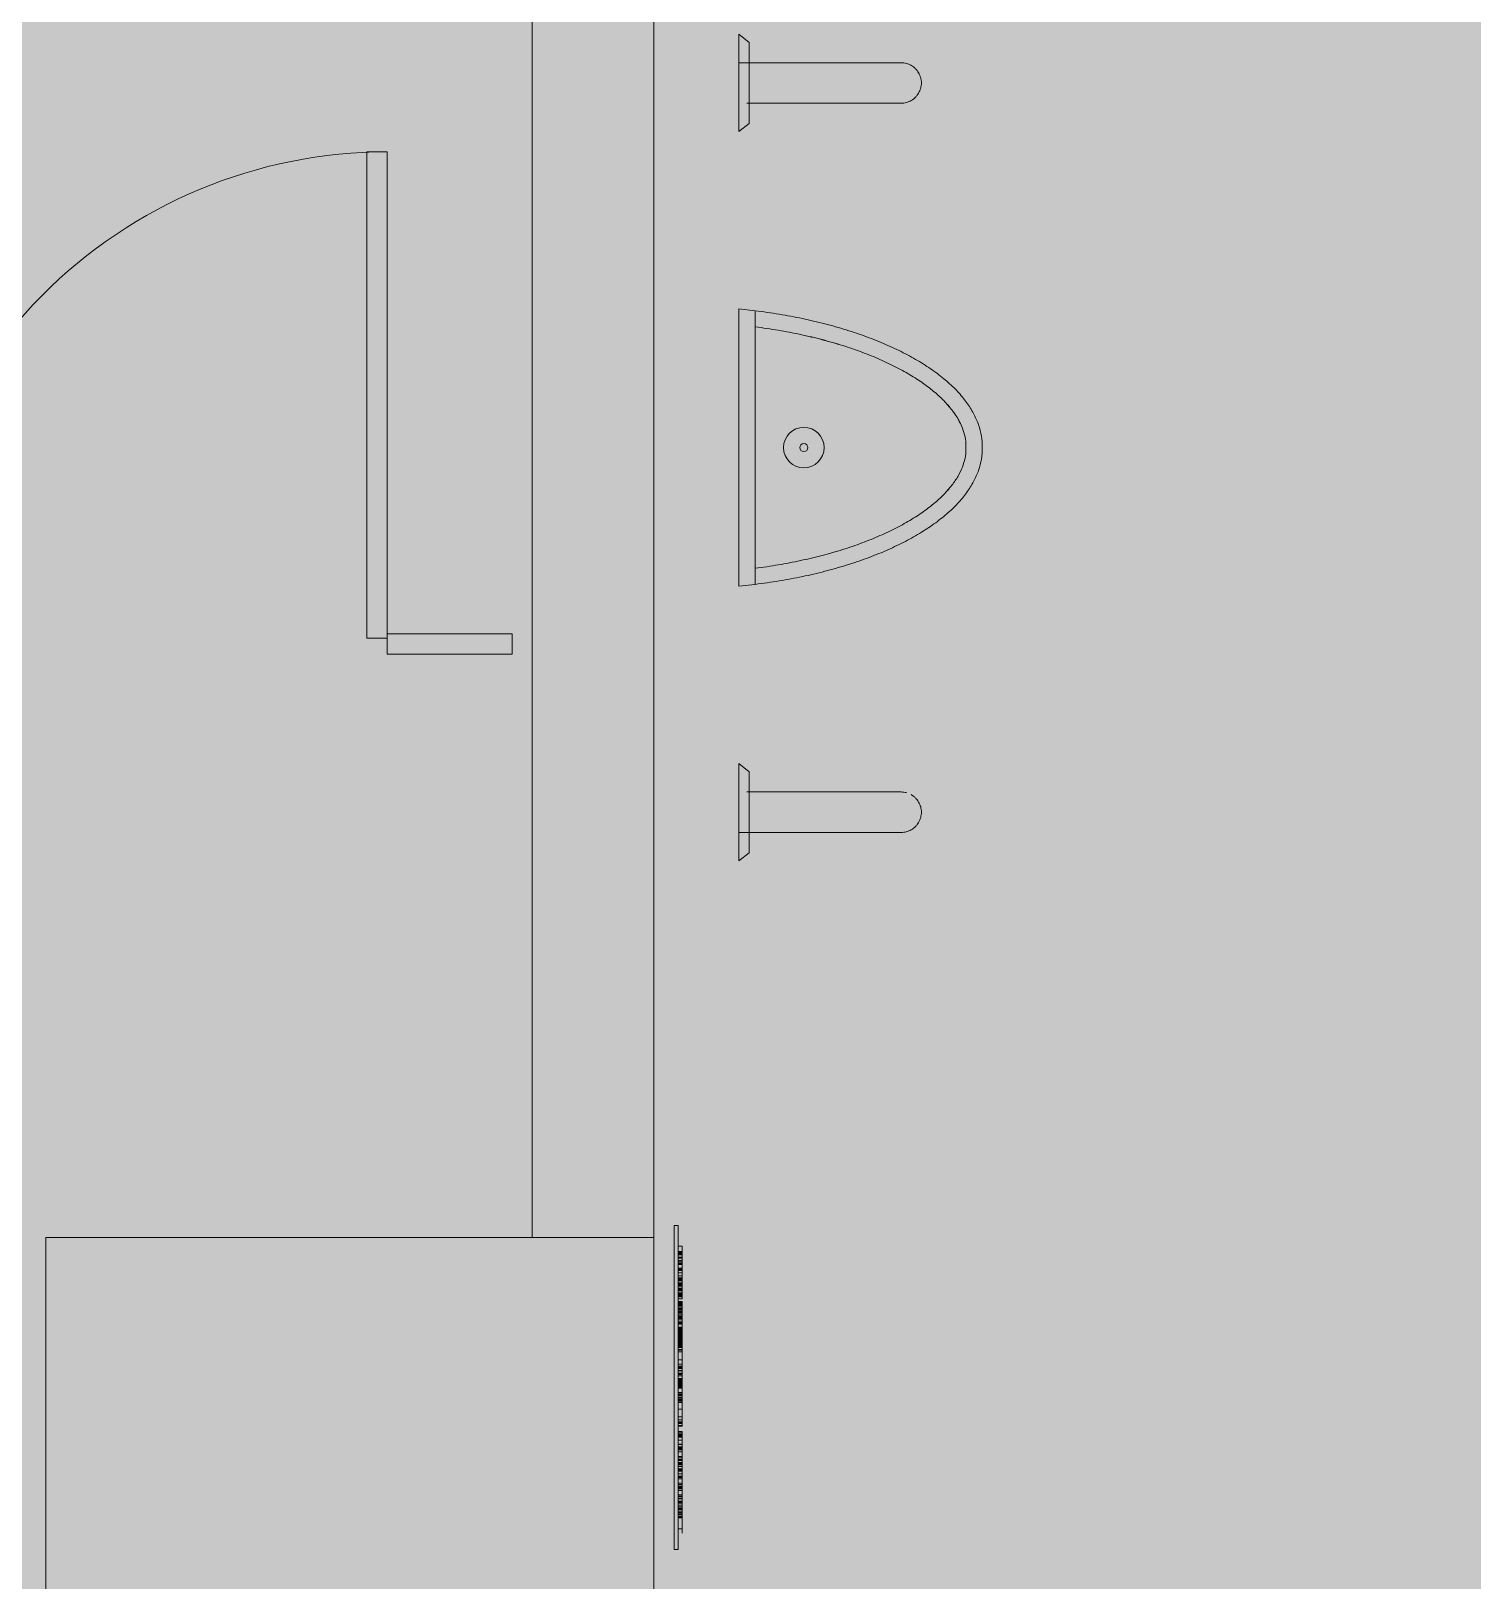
# Model space of a CAD drawing. Header units: millimetres. Extents: x -57519 to 497916, y -349472 to 446842.
# Drawn here: x 415081 to 416859, y 39885 to 41797 of the extents above; entities that cross this region are included whole.
import ezdxf

# ---------------------------------------------------------------- set-up
doc = ezdxf.new("R2010")
doc.units = ezdxf.units.MM
for name, color, linetype, lineweight in [('A-DETL-GENF', 92, 'Continuous', 5), ('A-DOOR', 31, 'Continuous', 5), ('A-FLOR', 192, 'Continuous', 5), ('A-GENM', 13, 'Continuous', 5), ('A-WALL', 113, 'Continuous', 20), ('P-SANR-FIXT', 6, 'Continuous', 5), ('S-COLS', 52, 'Continuous', 20)]:
    doc.layers.add(name, color=color, linetype=linetype, lineweight=lineweight)

# ---------------------------------------------------------------- blocks, each defined once
blk = doc.blocks.new('DLN_Accessible Urinal - DLN_Accessible Urinal-15402935-G_F SINGLE OCCUPANCY DIAGRAM')
at = {"layer": 'P-SANR-FIXT', "color": 191}
for p, q in [((-619.1, -12.5), (-609.1, -25.2)), ((-596.5, -12.5), (-619.1, -12.5)), ((-619.1, -12.5), (-596.5, -12.5)), ((-619.1, -12.5), (-609.1, -25.2)), ((-596.5, -12.5), (-619.1, -12.5)), ((-619.1, -12.5), (-499.1, -12.5)), ((-584.1, -12.5), (-584.1, -212.5)), ((-499.1, -12.5), (-521.7, -12.5)), ((-521.7, -12.5), (-499.1, -12.5)), ((-499.1, -12.5), (-521.7, -12.5)), ((-509.1, -25.2), (-499.1, -12.5)), ((-509.1, -25.2), (-499.1, -12.5)), ((-280.2, -12.5), (62, -12.5)), ((-277.9, -32.5), (-280.2, -12.5)), ((62, -12.5), (59.8, -32.5)), ((280.9, -12.5), (290.9, -25.2)), ((303.5, -12.5), (280.9, -12.5)), ((280.9, -12.5), (303.5, -12.5)), ((280.9, -12.5), (290.9, -25.2)), ((303.5, -12.5), (280.9, -12.5)), ((280.9, -12.5), (400.9, -12.5)), ((365.9, -212.5), (365.9, -12.5)), ((400.9, -12.5), (378.3, -12.5)), ((378.3, -12.5), (400.9, -12.5)), ((400.9, -12.5), (378.3, -12.5)), ((390.9, -25.2), (400.9, -12.5)), ((390.9, -25.2), (400.9, -12.5)), ((-609.1, -25.2), (-583.7, -25.2)), ((-583.7, -25.2), (-609.1, -25.2)), ((-609.1, -25.2), (-583.7, -25.2)), ((-509.1, -25.2), (-609.1, -25.2)), ((-534.4, -25.2), (-509.1, -25.2)), ((-509.1, -25.2), (-534.4, -25.2)), ((-534.4, -25.2), (-509.1, -25.2)), ((-534.1, -212.5), (-534.1, -22.2)), ((59.8, -32.5), (-277.9, -32.5)), ((-277.9, -32.5), (-258.1, -32.5)), ((-258.1, -32.5), (39.9, -32.5)), ((39.9, -32.5), (59.8, -32.5)), ((290.9, -25.2), (316.3, -25.2)), ((316.3, -25.2), (290.9, -25.2)), ((290.9, -25.2), (316.3, -25.2)), ((390.9, -25.2), (290.9, -25.2)), ((315.9, -22.2), (315.9, -212.5)), ((365.6, -25.2), (390.9, -25.2)), ((390.9, -25.2), (365.6, -25.2)), ((365.6, -25.2), (390.9, -25.2))]:
    blk.add_line(p, q, dxfattribs=at)
for radius in [25, 5]:
    blk.add_circle((-109.1, -92.5), radius, dxfattribs=at)
for points, knots in [([(-109.1, -312.5), (-118.5, -312.7), (-132.6, -310.5), (-151.1, -302.3), (-164.8, -293.7), (-178.2, -282.6), (-188.9, -271.4), (-197.2, -261.3), (-203.4, -253.2), (-209.3, -244.4), (-215.1, -235.3), (-220.7, -225.6), (-226.2, -215.3), (-231.4, -204.6), (-236.4, -193.5), (-241.2, -182), (-245.8, -170), (-250.2, -157.6), (-254.3, -144.9), (-258.2, -131.8), (-263, -113.9), (-268.5, -90.8), (-273.8, -62.2), (-276.7, -42.5), (-277.9, -32.5)], [-1, -1, -1, -1, -0.875, -0.8125, -0.75, -0.6875, -0.625, -0.59375, -0.5625, -0.53125, -0.5, -0.46875, -0.4375, -0.40625, -0.375, -0.34375, -0.3125, -0.28125, -0.25, -0.21875, -0.1875, -0.125, -0.0625, 0, 0, 0, 0]), ([(-258.1, -32.5), (-256.8, -42.2), (-254, -61.1), (-248.7, -88.6), (-242.4, -115.2), (-236.3, -136.3), (-231.1, -152.4), (-226.8, -164.2), (-222.4, -175.6), (-217.8, -186.5), (-213.1, -196.9), (-208.1, -207), (-203, -216.5), (-197.7, -225.5), (-192.4, -233.9), (-186.9, -241.9), (-181.2, -249.3), (-175.6, -256.1), (-170, -262.3), (-164.2, -267.9), (-158.4, -272.9), (-150.8, -278.8), (-141.4, -284.7), (-126.6, -291.1), (-116, -292.8), (-109.1, -292.5)], [-1, -1, -1, -1, -0.9375, -0.875, -0.8125, -0.75, -0.71875, -0.6875, -0.65625, -0.625, -0.59375, -0.5625, -0.53125, -0.5, -0.46875, -0.4375, -0.40625, -0.375, -0.34375, -0.3125, -0.28125, -0.25, -0.1875, -0.125, 0, 0, 0, 0]), ([(-109.1, -292.5), (-116, -292.8), (-126.6, -291.1), (-139.5, -285.5), (-147.1, -281.2), (-154.6, -276.1), (-162.3, -269.7), (-170, -262.3), (-175.6, -256.1), (-181.2, -249.3), (-186.9, -241.9), (-192.4, -233.9), (-197.7, -225.5), (-203, -216.5), (-208.1, -207), (-213.1, -196.9), (-217.8, -186.5), (-222.4, -175.6), (-226.8, -164.2), (-231.1, -152.4), (-235, -140.3), (-238.8, -127.9), (-243.5, -110.7), (-248.7, -88.6), (-254, -61.1), (-256.8, -42.2), (-258.1, -32.5)], [-1, -1, -1, -1, -0.875, -0.8125, -0.78125, -0.75, -0.6875, -0.65625, -0.625, -0.59375, -0.5625, -0.53125, -0.5, -0.46875, -0.4375, -0.40625, -0.375, -0.34375, -0.3125, -0.28125, -0.25, -0.21875, -0.1875, -0.125, -0.0625, 0, 0, 0, 0]), ([(59.8, -32.5), (58.5, -42.5), (55.7, -62.2), (50.3, -90.8), (44.9, -113.9), (40.1, -131.8), (36.2, -144.9), (32.1, -157.6), (27.7, -170), (23.1, -182), (18.3, -193.5), (13.3, -204.6), (6.3, -218.9), (-1.1, -232.2), (-8.8, -244.4), (-14.8, -253.2), (-20.9, -261.3), (-27.2, -268.9), (-33.5, -275.9), (-40, -282.3), (-46.7, -288.2), (-55.6, -295.1), (-67, -302.3), (-85.6, -310.5), (-99.6, -312.7), (-109.1, -312.5)], [-1, -1, -1, -1, -0.9375, -0.875, -0.8125, -0.78125, -0.75, -0.71875, -0.6875, -0.65625, -0.625, -0.59375, -0.5625, -0.5, -0.46875, -0.4375, -0.40625, -0.375, -0.34375, -0.3125, -0.28125, -0.25, -0.1875, -0.125, 0, 0, 0, 0]), ([(-109.1, -292.5), (-102.2, -292.8), (-91.6, -291.1), (-78.6, -285.5), (-71.1, -281.2), (-63.5, -276.1), (-55.9, -269.7), (-48.2, -262.3), (-42.5, -256.1), (-36.9, -249.3), (-31.3, -241.9), (-25.8, -233.9), (-20.4, -225.5), (-15.2, -216.5), (-10.1, -207), (-5.1, -196.9), (-0.3, -186.5), (4.3, -175.6), (8.7, -164.2), (12.9, -152.4), (16.9, -140.3), (20.6, -127.9), (25.3, -110.7), (30.6, -88.6), (35.8, -61.1), (38.7, -42.2), (39.9, -32.5)], [-1, -1, -1, -1, -0.875, -0.8125, -0.78125, -0.75, -0.6875, -0.65625, -0.625, -0.59375, -0.5625, -0.53125, -0.5, -0.46875, -0.4375, -0.40625, -0.375, -0.34375, -0.3125, -0.28125, -0.25, -0.21875, -0.1875, -0.125, -0.0625, 0, 0, 0, 0]), ([(39.9, -32.5), (38.7, -42.2), (35.8, -61.1), (30.6, -88.6), (24.3, -115.2), (18.2, -136.3), (12.9, -152.4), (8.7, -164.2), (4.3, -175.6), (-0.3, -186.5), (-5.1, -196.9), (-10.1, -207), (-15.2, -216.5), (-20.4, -225.5), (-25.8, -233.9), (-31.3, -241.9), (-36.9, -249.3), (-42.5, -256.1), (-48.2, -262.3), (-54, -267.9), (-59.7, -272.9), (-67.3, -278.8), (-76.7, -284.7), (-91.6, -291.1), (-102.2, -292.8), (-109.1, -292.5)], [-1, -1, -1, -1, -0.9375, -0.875, -0.8125, -0.75, -0.71875, -0.6875, -0.65625, -0.625, -0.59375, -0.5625, -0.53125, -0.5, -0.46875, -0.4375, -0.40625, -0.375, -0.34375, -0.3125, -0.28125, -0.25, -0.1875, -0.125, 0, 0, 0, 0]), ([(-584.1, -212.5), (-584.1, -214.7), (-583.6, -217.9), (-582.2, -222.1), (-581, -224.6), (-579.9, -226.4), (-578.6, -228.2), (-577.2, -229.8), (-575.6, -231.3), (-573.9, -232.7), (-571.6, -234.2), (-568.7, -235.7), (-564.5, -237.1), (-559.1, -237.8), (-553.6, -237.1), (-549.5, -235.7), (-546.5, -234.2), (-544.3, -232.7), (-542.6, -231.3), (-541, -229.8), (-539.2, -227.8), (-538, -225.9), (-537.4, -225)], [0, 0, 0, 0, 0.0833333, 0.125, 0.1666667, 0.1875, 0.2083333, 0.25, 0.2708333, 0.2916667, 0.3333333, 0.375, 0.4166667, 0.5, 0.5833333, 0.625, 0.6666667, 0.7083333, 0.7291667, 0.75, 0.7916667, 0.8333333, 0.8333333, 0.8333333, 0.8333333]), ([(315.9, -212.5), (315.9, -214.7), (316.4, -217.9), (317.8, -222.1), (319, -224.6), (320.1, -226.4), (321.4, -228.2), (322.8, -229.8), (324.4, -231.3), (326.1, -232.7), (328.4, -234.2), (331.3, -235.7), (335.5, -237.1), (340.9, -237.8), (346.4, -237.1), (350.5, -235.7), (353.5, -234.2), (355.7, -232.7), (357.4, -231.3), (359, -229.8), (360.8, -227.8), (362.3, -225.5), (363.4, -223.6), (364.3, -221.6), (365.5, -217.9), (365.9, -214.7), (365.9, -212.5)], [0, 0, 0, 0, 0.083333, 0.125, 0.166667, 0.1875, 0.208333, 0.25, 0.270833, 0.291667, 0.333333, 0.375, 0.416667, 0.5, 0.583333, 0.625, 0.666667, 0.708333, 0.729167, 0.75, 0.791667, 0.833333, 0.854167, 0.875, 0.916667, 1, 1, 1, 1])]:
    blk.add_open_spline(points, degree=3, knots=knots, dxfattribs=at)
blk.add_open_spline([(-534.9, -219), (-534.4, -216.9), (-534.1, -214.7), (-534.1, -212.5)], degree=3, dxfattribs=at)
blk = doc.blocks.new('DLN_Partition Door - 600x2100_100x25 _WH_GH_-15329694-G_F SINGLE OCCUPANCY DIAGRAM')
at = {"layer": 'A-DOOR', "color": 191}
for p, q in [((20, -509.1), (20, -534.1)), ((620, -509.1), (20, -509.1)), ((620, -534.1), (620, -509.1)), ((20, -534.1), (620, -534.1))]:
    blk.add_line(p, q, dxfattribs=at)
blk.add_arc((20, -534.1), 600, 0, 90.5, dxfattribs=at)
at = {"layer": 'P-SANR-FIXT', "color": 191}
for p, q in [((25, 140.9), (0, 140.9)), ((0, 140.9), (0, 65.9)), ((25, 65.9), (25, 140.9)), ((0, 65.9), (25, 65.9)), ((25, -534.1), (0, -534.1)), ((0, -534.1), (0, -688.3)), ((25, -688.3), (25, -534.1)), ((0, -688.3), (25, -688.3))]:
    blk.add_line(p, q, dxfattribs=at)
blk = doc.blocks.new('DLN_Signage-Ambulant braille _ tactile - DLN_Signage-Ambulant braille _ tactile-15336842-G_F SINGLE OCCUPANCY DIAGRAM')
at = {"layer": 'A-GENM', "color": 191}
for p, q in [((-200, 5), (200, 5)), ((-200, 5), (-200, 0)), ((-200, 0), (200, 0)), ((-175, 0), (-179.9, 0)), ((-179.9, 0), (-174.2, 0)), ((-174.4, 0), (-174.4, -5)), ((-174.2, 0), (-172.5, 0)), ((-174.2, 0), (-174.2, -5)), ((-166.2, 0), (-172.7, 0)), ((-172.5, 0), (-160.4, 0)), ((-170.1, 0), (-171.8, 0)), ((-171.8, 0), (-139.5, 0)), ((-160.7, 0), (-159.2, 0)), ((-160.7, 0), (-160.7, -5)), ((-160.4, 0), (-160.4, -5)), ((-159.2, 0), (-153.5, 0)), ((-159.2, 0), (-159.2, -5)), ((-157.2, 0), (-154.1, 0)), ((-157.2, 0), (-157.2, -5)), ((-156.1, 0), (-156.1, -5)), ((-154.4, 0), (-154.4, -5)), ((-154.1, 0), (-150.8, 0)), ((-154.1, -5), (-154.1, 0)), ((-153.5, 0), (-148.7, 0)), ((-153.5, 0), (-153.5, -5)), ((-153.3, 0), (-153.3, -5)), ((-150.8, 0), (-149.3, 0)), ((-150.8, 0), (-150.8, -5)), ((-150.5, 0), (-150.5, -5)), ((-150.2, 0), (-142.5, 0)), ((-150.2, 0), (-150.2, -5)), ((-149.3, 0), (-149.3, -5)), ((-148.9, 0), (-148.9, -5)), ((-148.7, 0), (-147.1, 0)), ((-148.7, 0), (-148.7, -5)), ((-143.7, 0), (-148.6, 0)), ((-147.1, 0), (-147.1, -5)), ((-145.2, 0), (-142.8, 0)), ((-145.2, 0), (-142.2, 0)), ((-145.2, 0), (-145.2, -5)), ((-145.2, 0), (-145.2, -5)), ((-142.8, 0), (-141.7, 0)), ((-142.8, 0), (-142.8, -5)), ((-142.5, 0), (-133.9, 0)), ((-142.2, 0), (-140.5, 0)), ((-142.2, 0), (-142.2, -5)), ((-141.7, 0), (-141.7, -5)), ((-140.5, 0), (-140.1, 0)), ((-140.5, 0), (-140.5, -5)), ((-140.1, 0), (-137.4, 0)), ((-140.1, 0), (-136.3, 0)), ((-140.1, -5), (-140.1, 0)), ((-140.1, 0), (-140.1, -5)), ((-139.5, 0), (-125.8, 0)), ((-133.9, 0), (-138.8, 0)), ((-137.5, 0), (-137.5, -5)), ((-137.4, 0), (-134.5, 0)), ((-137.4, 0), (-137.4, -5)), ((-136.3, 0), (-136.3, -5)), ((-134.5, 0), (-132.5, 0)), ((-134.5, 0), (-134.5, -5)), ((-133.9, -5), (-133.9, 0)), ((-132.5, 0), (-132.5, -5)), ((-127.1, 0), (-123.8, 0)), ((-127.1, 0), (-124.4, 0)), ((-127.1, 0), (-127.1, -5)), ((-127.1, 0), (-127.1, -5)), ((-126.6, 0), (-119.6, 0)), ((-126.6, 0), (-126.6, -5)), ((-125.8, 0), (-93.6, 0)), ((-124.5, 0), (-124.5, -5)), ((-124.5, 0), (-95.1, 0)), ((-95.1, 0), (-124.5, 0)), ((-124.4, 0), (-123.3, 0)), ((-124.4, 0), (-124.4, -5)), ((-123.8, 0), (-121.9, 0)), ((-123.8, 0), (-123.8, -5)), ((-123.3, -5), (-123.3, 0)), ((-121.9, 0), (-121.7, 0)), ((-121.9, 0), (-121.9, -5)), ((-121.7, 0), (-117.9, 0)), ((-121.7, 0), (-121.7, -5)), ((-119.6, 0), (-119.6, -5)), ((-117.9, 0), (-117.9, -5)), ((-112.8, 0), (-111, 0)), ((-112.8, 0), (-112.8, -5)), ((-111, 0), (-106.5, 0)), ((-111, 0), (-111, -5)), ((-111, 0), (-111, -5)), ((-110.9, 0), (-109.6, 0)), ((-110.9, -5), (-110.9, 0)), ((-109.6, 0), (-106.5, 0)), ((-109.6, 0), (-109.6, -5)), ((-109.5, 0), (-109.5, -5)), ((-106.5, 0), (-101.8, 0)), ((-106.5, 0), (-103.2, 0)), ((-106.5, 0), (-106.5, -5)), ((-106.5, 0), (-106.5, -5)), ((-106.5, 0), (-106.5, -5)), ((-106.5, 0), (-106.5, -5)), ((-103.3, 0), (-103.3, -5)), ((-103.2, 0), (-102, 0)), ((-103.2, 0), (-103.2, -5)), ((-102, 0), (-102, -5)), ((-101.9, 0), (-101.9, -5)), ((-101.8, 0), (-100.1, 0)), ((-101.8, 0), (-101.8, -5)), ((-101.3, 0), (-101.3, -5)), ((-100.1, -5), (-100.1, 0)), ((-97.6, 0), (-95.2, 0)), ((-97.6, 0), (-94.6, 0)), ((-97.6, 0), (-97.6, -5)), ((-97.6, 0), (-97.6, -5)), ((-95.2, 0), (-94.1, 0)), ((-95.2, 0), (-95.2, -5)), ((-95.1, -5), (-95.1, 0)), ((-94.6, 0), (-92.8, 0)), ((-94.6, 0), (-94.6, -5)), ((-94.1, 0), (-94.1, -5)), ((-93.6, 0), (-67.1, 0)), ((-93.6, 0), (-93.6, -5)), ((-92.8, 0), (-92.5, 0)), ((-92.8, 0), (-92.8, -5)), ((-92.5, 0), (-89.8, 0)), ((-92.5, 0), (-88.7, 0)), ((-92.5, -5), (-92.5, 0)), ((-92.5, 0), (-92.5, -5)), ((-89.9, 0), (-89.9, -5)), ((-89.8, 0), (-86.9, 0)), ((-89.8, 0), (-89.8, -5)), ((-88.7, 0), (-88.7, -5)), ((-86.9, 0), (-84.9, 0)), ((-86.9, 0), (-86.9, -5)), ((-84.9, 0), (-84.9, -5)), ((-79.5, 0), (-76.2, 0)), ((-79.5, 0), (-76.8, 0)), ((-79.5, 0), (-79.5, -5)), ((-79.5, 0), (-79.5, -5)), ((-76.8, 0), (-75.7, 0)), ((-76.8, 0), (-76.8, -5)), ((-76.2, 0), (-74.3, 0)), ((-76.2, 0), (-76.2, -5)), ((-75.7, -5), (-75.7, 0)), ((-74.3, 0), (-74.1, 0)), ((-74.3, 0), (-74.3, -5)), ((-74.1, 0), (-70.3, 0)), ((-74.1, 0), (-74.1, -5)), ((-73.2, 0), (-69.9, 0)), ((-73.2, 0), (-69.9, 0)), ((-73.2, 0), (-73.2, -5)), ((-73.2, 0), (-73.2, -5)), ((-70.3, 0), (-70.3, -5)), ((-69.9, -5), (-69.9, 0)), ((-69.9, -5), (-69.9, 0)), ((-62.2, 0), (-68.1, 0)), ((-67.1, 0), (-62.2, 0)), ((-64.9, 0), (-61.4, 0)), ((-64.9, 0), (-64.9, -5)), ((-61.4, 0), (-60.2, 0)), ((-61.4, 0), (-61.4, -5)), ((-60.2, 0), (-59.5, 0)), ((-60.2, 0), (-60.2, -5)), ((-60.2, 0), (-60.2, -5)), ((-59.5, 0), (-58.9, 0)), ((-59.5, 0), (-54.4, 0)), ((-59.5, -5), (-59.5, 0)), ((-59.5, 0), (-59.5, -5)), ((-58.9, 0), (-57, 0)), ((-58.9, 0), (-58.9, -5)), ((-57.4, 0), (-57.4, -5)), ((-57, 0), (-55, 0)), ((-57, 0), (-57, -5)), ((-55, 0), (-54.1, 0)), ((-55, 0), (-55, -5)), ((-54.7, 0), (-54.7, -5)), ((-54.4, 0), (-54.4, -5)), ((-54.1, 0), (-54.1, -5)), ((-47.9, 0), (-15.2, 0)), ((-47.5, 0), (-47.9, 0)), ((-47.7, 0), (-44.5, 0)), ((-47.7, 0), (-47.7, -5)), ((-46.8, 0), (-43.9, 0)), ((-46.8, 0), (-46.8, -5)), ((-37.6, 0), (-45, 0)), ((-44.5, 0), (-42.5, 0)), ((-44.5, 0), (-44.5, -5)), ((-44.5, 0), (-44.5, -5)), ((-43.9, 0), (-43.3, 0)), ((-43.9, 0), (-43.9, -5)), ((-43.3, 0), (-43.3, -5)), ((-42.9, 0), (-42.9, -5)), ((-42.5, 0), (-39.8, 0)), ((-42.5, -5), (-42.5, 0)), ((-39.8, 0), (-36.3, 0)), ((-39.8, 0), (-39.8, -5)), ((-36.3, 0), (-36.3, -5)), ((-21.8, 0), (-26.8, 0)), ((-26.8, 0), (-24.9, 0)), ((-26.8, 0), (-26.8, -5)), ((-24.9, 0), (-26.1, 0)), ((-18.3, 0), (-18.3, -5)), ((-18.3, 0), (11.1, 0)), ((11.1, 0), (-18.3, 0)), ((-11.8, 0), (-16.8, 0)), ((-16.6, 0), (-15, 0)), ((-16.6, 0), (-16.6, -5)), ((-15.6, 0), (-15.6, -5)), ((-15.2, 0), (6.2, 0)), ((-15.2, 0), (-15.2, -5)), ((-15, 0), (-14.2, 0)), ((-15, 0), (-15, -5)), ((-14.2, 0), (-12, 0)), ((-14.2, 0), (-14.2, -5)), ((-12.6, 0), (-12.6, -5)), ((-12, 0), (-9.4, 0)), ((-12, -5), (-12, 0)), ((-11.8, 0), (-11.8, -5)), ((-9.4, 0), (-11.3, 0)), ((-9.6, 0), (-9.6, -5)), ((-9.4, 0), (-7.7, 0)), ((-9.4, 0), (-9.4, -5)), ((-3.8, 0), (-8.8, 0)), ((-8.8, 0), (-8.8, -5)), ((-7.7, 0), (-6.1, 0)), ((-7.7, 0), (-7.7, -5)), ((-7.7, 0), (-7.7, -5)), ((-7.7, 0), (-7.7, -5)), ((-6.1, 0), (-6.1, -5)), ((-0.7, 0), (1.6, 0)), ((-0.7, 0), (-0.7, -5)), ((-0.1, 0), (1.3, 0)), ((-0.1, -5), (-0.1, 0)), ((0.4, 0), (0.4, -5)), ((6.2, 0), (1.2, 0)), ((1.3, 0), (4.8, 0)), ((1.3, 0), (1.3, -5)), ((1.5, 0), (1.9, 0)), ((1.5, 0), (1.5, -5)), ((1.6, 0), (5.1, 0)), ((1.6, 0), (1.6, -5)), ((1.9, 0), (3.5, 0)), ((1.9, 0), (1.9, -5)), ((2, 0), (2, -5)), ((2.4, 0), (2.4, -5)), ((2.7, 0), (2.7, -5)), ((3.5, 0), (5.6, 0)), ((3.5, 0), (3.5, -5)), ((4.6, 0), (4.6, -5)), ((4.8, 0), (6.9, 0)), ((4.8, 0), (4.8, -5)), ((5, 0), (5, -5)), ((5.1, 0), (7.8, 0)), ((5.1, 0), (5.1, -5)), ((5.2, 0), (5.2, -5)), ((5.6, 0), (8, 0)), ((6.2, 0), (33.9, 0)), ((6.2, 0), (6.2, -5)), ((6.9, 0), (10.1, 0)), ((6.9, 0), (6.9, -5)), ((7.6, 0), (7.6, -5)), ((7.8, 0), (8.8, 0)), ((7.8, 0), (7.8, -5)), ((8, 0), (9.7, 0)), ((8, 0), (8, -5)), ((8.1, 0), (8.1, -5)), ((8.8, 0), (8.8, -5)), ((9, 0), (9, -5)), ((9.7, 0), (10.4, 0)), ((9.7, 0), (9.7, -5)), ((10.1, 0), (10.1, -5)), ((10.4, 0), (10.4, -5)), ((11.1, -5), (11.1, 0)), ((14.5, 0), (16.3, 0)), ((14.5, 0), (14.5, -5)), ((16.3, 0), (20.7, 0)), ((16.3, 0), (16.3, -5)), ((16.3, 0), (16.3, -5)), ((16.4, 0), (17.7, 0)), ((16.4, 0), (24.7, 0)), ((16.4, -5), (16.4, 0)), ((16.4, 0), (16.4, -5)), ((17.6, 0), (17.6, -5)), ((17.7, 0), (21.2, 0)), ((17.7, 0), (17.7, -5)), ((20.7, 0), (24.8, 0)), ((20.7, 0), (20.7, -5)), ((20.8, 0), (20.8, -5)), ((21, 0), (21, -5)), ((21.2, 0), (24, 0)), ((21.2, 0), (21.2, -5)), ((28.8, 0), (22.1, 0)), ((23.7, 0), (23.7, -5)), ((24, 0), (25.6, 0)), ((24, 0), (24, -5)), ((24.6, 0), (24.6, -5)), ((24.7, -5), (24.7, 0)), ((24.8, 0), (26.6, 0)), ((24.8, 0), (24.8, -5)), ((25.6, 0), (25.6, -5)), ((26.6, 0), (26.6, -5)), ((28.8, 0), (28.8, -5)), ((33.9, 0), (34.4, 0)), ((34.4, 0), (47, 0)), ((34.4, 0), (34.4, -5)), ((44.2, 0), (44.2, -5)), ((49.2, 0), (44.2, 0)), ((44.2, 0), (68.2, 0)), ((68.2, 0), (44.2, 0)), ((46.1, 0), (49.7, 0)), ((46.1, 0), (46.1, -5)), ((47, 0), (64.7, 0)), ((47, 0), (47, -5)), ((49.4, 0), (49.4, -5)), ((49.5, 0), (51.4, 0)), ((49.5, 0), (49.5, -5)), ((49.7, 0), (49.7, -5)), ((55.2, 0), (50.2, 0)), ((51.1, 0), (54.4, 0)), ((51.1, -5), (51.1, 0)), ((51.3, 0), (51.3, -5)), ((51.4, 0), (51.4, -5)), ((51.7, 0), (51.7, -5)), ((53, 0), (63.6, 0)), ((53, 0), (53, -5)), ((53.6, 0), (55.1, 0)), ((53.6, 0), (53.6, -5)), ((54.1, 0), (58.8, 0)), ((54.1, 0), (54.1, -5)), ((54.4, 0), (54.4, -5)), ((54.6, 0), (56.6, 0)), ((54.6, 0), (54.6, -5)), ((55.1, 0), (55.4, 0)), ((55.1, -5), (55.1, 0)), ((55.1, 0), (55.1, -5)), ((55.4, 0), (71.6, 0)), ((55.4, 0), (55.4, -5)), ((56, 0), (59, 0)), ((56, 0), (56, -5)), ((56.6, 0), (57.2, 0)), ((56.6, 0), (56.6, -5)), ((62.2, 0), (57.2, 0)), ((57.2, -5), (57.2, 0)), ((57.4, 0), (57.4, -5)), ((57.5, 0), (57.6, 0)), ((57.5, 0), (57.5, -5)), ((57.6, 0), (57.6, -5)), ((58.5, 0), (58.6, 0)), ((58.5, 0), (58.5, -5)), ((58.6, 0), (61, 0)), ((58.6, -5), (58.6, 0)), ((58.6, 0), (58.6, -5)), ((58.8, 0), (62.3, 0)), ((58.8, 0), (58.8, -5)), ((59, 0), (62.8, 0)), ((59, 0), (59, -5)), ((59.2, 0), (67.9, 0)), ((59.2, 0), (67.9, 0)), ((59.2, 0), (67.9, 0)), ((59.2, 0), (59.2, -5)), ((59.2, 0), (59.2, -5)), ((59.2, 0), (59.2, -5)), ((59.3, 0), (67.5, 0)), ((59.3, -5), (59.3, 0)), ((59.5, 0), (59.5, -5)), ((59.5, 0), (59.5, -5)), ((59.8, 0), (61.2, 0)), ((59.8, 0), (59.8, -5)), ((60.8, 0), (60.8, -5)), ((61, 0), (66.2, 0)), ((61, 0), (61, -5)), ((61.2, -5), (61.2, 0)), ((61.3, 0), (61.3, -5)), ((61.6, 0), (65.3, 0)), ((61.6, -5), (61.6, 0)), ((61.9, 0), (61.9, -5)), ((62.3, 0), (62.3, -5)), ((62.7, 0), (64.7, 0)), ((62.7, 0), (62.7, -5)), ((62.8, 0), (62.8, -5)), ((68.2, 0), (63.2, 0)), ((63.6, 0), (71.5, 0)), ((63.6, 0), (63.6, -5)), ((63.7, -5), (63.7, 0)), ((64.7, 0), (79.5, 0)), ((64.7, 0), (64.7, -5)), ((64.7, 0), (73, 0)), ((64.7, 0), (64.7, -5)), ((64.9, 0), (70.5, 0)), ((64.9, 0), (64.9, -5)), ((65, 0), (65, -5)), ((65.3, 0), (65.3, -5)), ((65.7, 0), (65.7, -5)), ((66.2, 0), (68.1, 0)), ((66.2, 0), (66.2, -5)), ((67.4, 0), (67.4, -5)), ((67.5, 0), (67.5, -5)), ((67.8, 0), (67.8, -5)), ((67.8, 0), (67.8, -5)), ((67.9, -5), (67.9, 0)), ((67.9, 0), (67.9, -5)), ((67.9, 0), (67.9, -5)), ((68.1, 0), (68.1, -5)), ((68.2, -5), (68.2, 0)), ((68.6, 0), (71.5, 0)), ((68.6, -5), (68.6, 0)), ((69.5, 0), (70.3, 0)), ((69.5, 0), (69.5, -5)), ((69.5, 0), (69.5, -5)), ((70.3, 0), (70.3, -5)), ((70.5, 0), (70.5, -5)), ((71, 0), (72.7, 0)), ((71, 0), (71, -5)), ((71, 0), (71, -5)), ((71.4, 0), (71.4, -5)), ((71.5, 0), (72, 0)), ((71.5, 0), (73.6, 0)), ((71.5, 0), (71.5, -5)), ((71.5, 0), (71.5, -5)), ((71.6, 0), (71.6, -5)), ((72, 0), (72, -5)), ((72.7, 0), (74.5, 0)), ((72.7, 0), (72.7, -5)), ((73, 0), (73, -5)), ((73.6, 0), (73.6, -5)), ((74.5, 0), (74.5, -5)), ((78.1, 0), (86.8, 0)), ((78.1, 0), (78.1, -5)), ((79.1, 0), (82, 0)), ((79.1, 0), (79.1, -5)), ((79.5, 0), (83.7, 0)), ((80.2, 0), (84.4, 0)), ((80.2, 0), (80.2, -5)), ((82, 0), (87.5, 0)), ((82, 0), (82, -5)), ((83.7, 0), (84.6, 0)), ((84.3, -5), (84.3, 0)), ((84.4, 0), (91.1, 0)), ((84.4, 0), (84.4, -5)), ((84.6, 0), (85.5, 0)), ((84.6, 0), (87, 0)), ((84.6, -5), (84.6, 0)), ((85.5, 0), (85.5, -5)), ((86.8, 0), (89.4, 0)), ((86.8, 0), (86.8, -5)), ((87, -5), (87, 0)), ((87.5, 0), (87.5, -5)), ((89.4, 0), (93.8, 0)), ((89.4, 0), (89.4, -5)), ((91, 0), (91.1, 0)), ((91, 0), (91, -5)), ((91.1, -5), (91.1, 0)), ((91.1, 0), (91.1, -5)), ((92.8, 0), (102.7, 0)), ((92.8, 0), (93.8, 0)), ((92.8, 0), (92.8, -5)), ((92.8, 0), (92.8, -5)), ((93.8, 0), (96.7, 0)), ((93.8, 0), (93.8, -5)), ((93.8, 0), (93.8, -5)), ((93.8, 0), (93.8, -5)), ((95.6, 0), (105.7, 0)), ((95.6, 0), (95.6, -5)), ((96.7, 0), (102.6, 0)), ((96.7, 0), (96.7, -5)), ((98, 0), (98, -5)), ((98.5, 0), (98.5, -5)), ((100.3, 0), (100.3, -5)), ((101.5, 0), (101.5, -5)), ((102.4, 0), (102.4, -5)), ((102.6, 0), (106.1, 0)), ((102.6, 0), (102.6, -5)), ((102.7, 0), (102.7, -5)), ((103.2, 0), (103.2, -5)), ((103.4, 0), (103.4, -5)), ((103.7, 0), (103.7, -5)), ((104.5, 0), (104.5, -5)), ((105.7, 0), (105.7, -5)), ((106.1, 0), (106.1, -5)), ((109.6, 0), (113.3, 0)), ((109.6, 0), (109.6, -5)), ((112, 0), (118.5, 0)), ((112, 0), (112, -5)), ((113.3, 0), (116.8, 0)), ((113.3, -5), (113.3, 0)), ((114.4, 0), (114.5, 0)), ((114.4, 0), (114.4, -5)), ((114.5, 0), (114.5, -5)), ((115.3, 0), (116.6, 0)), ((115.3, 0), (115.3, -5)), ((116.1, 0), (116.1, -5)), ((116.6, 0), (116.6, -5)), ((116.8, 0), (119.4, 0)), ((116.8, 0), (116.8, -5)), ((117.1, 0), (122, 0)), ((117.1, 0), (117.1, -5)), ((118.5, 0), (124.2, 0)), ((119.4, 0), (119.4, -5)), ((119.6, 0), (126.9, 0)), ((119.6, 0), (119.6, -5)), ((120.4, 0), (120.5, 0)), ((120.4, 0), (122.1, 0)), ((120.4, 0), (120.4, -5)), ((120.4, 0), (120.4, -5)), ((120.5, 0), (120.5, -5)), ((121.8, 0), (125.8, 0)), ((121.8, 0), (121.8, -5)), ((122, 0), (125.2, 0)), ((122, 0), (122, -5)), ((122.1, 0), (126.9, 0)), ((122.1, 0), (126.8, 0)), ((122.1, 0), (122.1, -5)), ((122.1, 0), (122.1, -5)), ((122.1, 0), (122.1, -5)), ((122.3, 0), (122.3, -5)), ((122.6, 0), (122.6, -5)), ((124.2, 0), (128.2, 0)), ((125.2, 0), (125.2, -5)), ((125.8, 0), (126.8, 0)), ((125.8, 0), (125.8, -5)), ((126.3, 0), (126.3, -5)), ((126.8, 0), (129.4, 0)), ((126.8, 0), (126.9, 0)), ((126.8, 0), (126.8, -5)), ((126.8, 0), (126.8, -5)), ((126.8, 0), (126.8, -5)), ((126.9, 0), (126.9, -5)), ((126.9, 0), (126.9, -5)), ((126.9, 0), (126.9, -5)), ((127.1, 0), (132, 0)), ((127.1, 0), (127.1, -5)), ((128.2, 0), (130.6, 0)), ((128.2, 0), (128.2, -5)), ((128.4, 0), (133.4, 0)), ((128.4, 0), (128.4, -5)), ((128.4, 0), (128.4, -5)), ((128.5, 0), (134.1, 0)), ((128.5, 0), (133.1, 0)), ((128.5, 0), (128.5, -5)), ((128.5, 0), (128.5, -5)), ((128.5, -5), (128.5, 0)), ((129.4, 0), (129.4, -5)), ((130.6, 0), (137, 0)), ((131.7, 0), (131.7, -5)), ((131.7, 0), (161.1, 0)), ((161.1, 0), (131.7, 0)), ((132, 0), (138, 0)), ((132, 0), (132, -5)), ((133.1, 0), (135.4, 0)), ((133.1, 0), (133.1, -5)), ((133.4, 0), (133.4, -5)), ((133.4, 0), (133.4, -5)), ((134.1, 0), (135.6, 0)), ((134.1, 0), (134.1, -5)), ((140.5, 0), (134.5, 0)), ((134.5, 0), (147.5, 0)), ((134.5, 0), (134.5, -5)), ((135, 0), (135.1, 0)), ((135, 0), (135, -5)), ((135.1, 0), (135.1, -5)), ((135.4, 0), (135.4, -5)), ((135.6, 0), (137.8, 0)), ((135.6, 0), (135.6, -5)), ((135.6, 0), (135.6, -5)), ((137, 0), (161.1, 0)), ((137.8, -5), (137.8, 0)), ((138, 0), (138, -5)), ((141.4, 0), (144.3, 0)), ((141.4, 0), (141.4, -5)), ((147.5, 0), (142.5, 0)), ((144.3, 0), (145.2, 0)), ((144.3, 0), (144.3, -5)), ((145, 0), (146.9, 0)), ((145, 0), (145, -5)), ((145.2, 0), (145.2, -5)), ((146.6, 0), (154.8, 0)), ((146.6, 0), (146.6, -5)), ((146.6, 0), (146.6, -5)), ((146.9, 0), (164.6, 0)), ((146.9, 0), (154.8, 0)), ((146.9, 0), (146.9, -5)), ((146.9, 0), (146.9, -5)), ((146.9, -5), (146.9, 0)), ((147.5, -5), (147.5, 0)), ((157.8, 0), (151.8, 0)), ((151.8, 0), (164.8, 0)), ((151.8, 0), (151.8, -5)), ((152.2, 0), (159.8, 0)), ((152.2, 0), (152.2, -5)), ((153.2, 0), (153.2, -5)), ((154.7, 0), (154.8, 0)), ((154.7, 0), (154.7, -5)), ((154.8, 0), (154.8, -5)), ((154.8, 0), (154.8, -5)), ((154.8, 0), (154.8, -5)), ((156.4, 0), (156.6, 0)), ((156.4, 0), (164.8, 0)), ((156.4, 0), (164.8, 0)), ((156.4, 0), (156.4, -5)), ((156.4, 0), (156.4, -5)), ((156.4, 0), (156.4, -5)), ((156.6, 0), (156.6, -5)), ((159.8, 0), (167.9, 0)), ((164.8, 0), (159.8, 0)), ((159.8, 0), (163.9, 0)), ((159.8, 0), (159.8, -5)), ((166.7, 0), (160.8, 0)), ((161.1, -5), (161.1, 0)), ((161.1, 0), (172.6, 0)), ((161.1, -5), (161.1, 0)), ((163.8, -5), (163.8, 0)), ((163.9, 0), (164.8, 0)), ((163.9, 0), (163.9, -5)), ((164.6, 0), (165.5, 0)), ((164.6, -5), (164.6, 0)), ((164.8, -5), (164.8, 0)), ((164.8, 0), (164.8, -5)), ((164.8, 0), (164.8, -5)), ((164.8, 0), (164.8, -5)), ((165.5, 0), (167.5, 0)), ((165.5, 0), (165.5, -5)), ((166.5, 0), (166.5, -5)), ((167.5, 0), (167.5, -5)), ((167.9, 0), (174.4, 0)), ((167.9, 0), (167.9, -5)), ((172.6, 0), (168.7, 0)), ((174.4, 0), (174.4, -5)), ((200, 0), (200, 5)), ((200, 0), (-200, 0)), ((-174.2, -5), (-179.9, -5)), ((-179.9, -5), (-175, -5)), ((-172.5, -5), (-174.2, -5)), ((-172.7, -5), (-166.2, -5)), ((-160.4, -5), (-172.5, -5)), ((-139.5, -5), (-171.8, -5)), ((-171.8, -5), (-170.1, -5)), ((-159.2, -5), (-160.7, -5)), ((-153.5, -5), (-159.2, -5)), ((-154.1, -5), (-157.2, -5)), ((-150.8, -5), (-154.1, -5)), ((-148.7, -5), (-153.5, -5)), ((-149.3, -5), (-150.8, -5)), ((-142.5, -5), (-150.2, -5)), ((-147.1, -5), (-148.7, -5)), ((-148.6, -5), (-143.7, -5)), ((-142.2, -5), (-145.2, -5)), ((-142.8, -5), (-145.2, -5)), ((-141.7, -5), (-142.8, -5)), ((-133.9, -5), (-142.5, -5)), ((-140.5, -5), (-142.2, -5)), ((-140.1, -5), (-140.5, -5)), ((-136.3, -5), (-140.1, -5)), ((-137.4, -5), (-140.1, -5)), ((-125.8, -5), (-139.5, -5)), ((-138.8, -5), (-133.9, -5)), ((-134.5, -5), (-137.4, -5)), ((-132.5, -5), (-134.5, -5)), ((-124.4, -5), (-127.1, -5)), ((-123.8, -5), (-127.1, -5)), ((-119.6, -5), (-126.6, -5)), ((-93.6, -5), (-125.8, -5)), ((-124.5, -5), (-95.1, -5)), ((-95.1, -5), (-124.5, -5)), ((-123.3, -5), (-124.4, -5)), ((-121.9, -5), (-123.8, -5)), ((-121.7, -5), (-121.9, -5)), ((-117.9, -5), (-121.7, -5)), ((-111, -5), (-112.8, -5)), ((-106.5, -5), (-111, -5)), ((-109.6, -5), (-110.9, -5)), ((-106.5, -5), (-109.6, -5)), ((-101.8, -5), (-106.5, -5)), ((-103.2, -5), (-106.5, -5)), ((-102, -5), (-103.2, -5)), ((-100.1, -5), (-101.8, -5)), ((-94.6, -5), (-97.6, -5)), ((-95.2, -5), (-97.6, -5)), ((-94.1, -5), (-95.2, -5)), ((-92.8, -5), (-94.6, -5)), ((-67.1, -5), (-93.6, -5)), ((-92.5, -5), (-92.8, -5)), ((-88.7, -5), (-92.5, -5)), ((-89.8, -5), (-92.5, -5)), ((-86.9, -5), (-89.8, -5)), ((-84.9, -5), (-86.9, -5)), ((-76.8, -5), (-79.5, -5)), ((-76.2, -5), (-79.5, -5)), ((-75.7, -5), (-76.8, -5)), ((-74.3, -5), (-76.2, -5)), ((-74.1, -5), (-74.3, -5)), ((-70.3, -5), (-74.1, -5)), ((-69.9, -5), (-73.2, -5)), ((-69.9, -5), (-73.2, -5)), ((-68.1, -5), (-62.2, -5)), ((-62.2, -5), (-67.1, -5)), ((-61.4, -5), (-64.9, -5)), ((-60.2, -5), (-61.4, -5)), ((-59.5, -5), (-60.2, -5)), ((-54.4, -5), (-59.5, -5)), ((-58.9, -5), (-59.5, -5)), ((-57, -5), (-58.9, -5)), ((-55, -5), (-57, -5)), ((-54.1, -5), (-55, -5)), ((-47.9, -5), (-47.5, -5)), ((-15.2, -5), (-47.9, -5)), ((-44.5, -5), (-47.7, -5)), ((-43.9, -5), (-46.8, -5)), ((-45, -5), (-37.6, -5)), ((-42.5, -5), (-44.5, -5)), ((-43.3, -5), (-43.9, -5)), ((-39.8, -5), (-42.5, -5)), ((-36.3, -5), (-39.8, -5)), ((-24.9, -5), (-26.8, -5)), ((-26.8, -5), (-21.8, -5)), ((-26.1, -5), (-24.9, -5)), ((-18.3, -5), (11.1, -5)), ((11.1, -5), (-18.3, -5)), ((-16.8, -5), (-11.8, -5)), ((-15, -5), (-16.6, -5)), ((6.2, -5), (-15.2, -5)), ((-14.2, -5), (-15, -5)), ((-12, -5), (-14.2, -5)), ((-9.4, -5), (-12, -5)), ((-11.3, -5), (-9.4, -5)), ((-7.7, -5), (-9.4, -5)), ((-8.8, -5), (-3.8, -5)), ((-6.1, -5), (-7.7, -5)), ((1.6, -5), (-0.7, -5)), ((1.3, -5), (-0.1, -5)), ((1.2, -5), (6.2, -5)), ((4.8, -5), (1.3, -5)), ((1.9, -5), (1.5, -5)), ((5.1, -5), (1.6, -5)), ((3.5, -5), (1.9, -5)), ((5.6, -5), (3.5, -5)), ((6.9, -5), (4.8, -5)), ((7.8, -5), (5.1, -5)), ((8, -5), (5.6, -5)), ((33.9, -5), (6.2, -5)), ((10.1, -5), (6.9, -5)), ((8.8, -5), (7.8, -5)), ((9.7, -5), (8, -5)), ((10.4, -5), (9.7, -5)), ((16.3, -5), (14.5, -5)), ((20.7, -5), (16.3, -5)), ((17.7, -5), (16.4, -5)), ((24.7, -5), (16.4, -5)), ((21.2, -5), (17.7, -5)), ((24.8, -5), (20.7, -5)), ((24, -5), (21.2, -5)), ((22.1, -5), (28.8, -5)), ((25.6, -5), (24, -5)), ((26.6, -5), (24.8, -5)), ((34.4, -5), (33.9, -5)), ((47, -5), (34.4, -5)), ((44.2, -5), (49.2, -5)), ((44.2, -5), (68.2, -5)), ((68.2, -5), (44.2, -5)), ((49.7, -5), (46.1, -5)), ((64.7, -5), (47, -5)), ((51.4, -5), (49.5, -5)), ((50.2, -5), (55.2, -5)), ((54.4, -5), (51.1, -5)), ((63.6, -5), (53, -5)), ((55.1, -5), (53.6, -5)), ((58.8, -5), (54.1, -5)), ((56.6, -5), (54.6, -5)), ((55.4, -5), (55.1, -5)), ((71.6, -5), (55.4, -5)), ((59, -5), (56, -5)), ((57.2, -5), (56.6, -5)), ((57.2, -5), (62.2, -5)), ((57.6, -5), (57.5, -5)), ((58.6, -5), (58.5, -5)), ((61, -5), (58.6, -5)), ((62.3, -5), (58.8, -5)), ((62.8, -5), (59, -5)), ((67.9, -5), (59.2, -5)), ((67.9, -5), (59.2, -5)), ((67.9, -5), (59.2, -5)), ((67.5, -5), (59.3, -5)), ((61.2, -5), (59.8, -5)), ((66.2, -5), (61, -5)), ((65.3, -5), (61.6, -5)), ((64.7, -5), (62.7, -5)), ((63.2, -5), (68.2, -5)), ((71.5, -5), (63.6, -5)), ((79.5, -5), (64.7, -5)), ((73, -5), (64.7, -5)), ((70.5, -5), (64.9, -5)), ((68.1, -5), (66.2, -5)), ((71.5, -5), (68.6, -5)), ((70.3, -5), (69.5, -5)), ((72.7, -5), (71, -5)), ((72, -5), (71.5, -5)), ((73.6, -5), (71.5, -5)), ((74.5, -5), (72.7, -5)), ((86.8, -5), (78.1, -5)), ((82, -5), (79.1, -5)), ((83.7, -5), (79.5, -5)), ((84.4, -5), (80.2, -5)), ((87.5, -5), (82, -5)), ((84.6, -5), (83.7, -5)), ((91.1, -5), (84.4, -5)), ((85.5, -5), (84.6, -5)), ((87, -5), (84.6, -5)), ((89.4, -5), (86.8, -5)), ((93.8, -5), (89.4, -5)), ((91.1, -5), (91, -5)), ((93.8, -5), (92.8, -5)), ((102.7, -5), (92.8, -5)), ((96.7, -5), (93.8, -5)), ((105.7, -5), (95.6, -5)), ((102.6, -5), (96.7, -5)), ((106.1, -5), (102.6, -5)), ((113.3, -5), (109.6, -5)), ((118.5, -5), (112, -5)), ((116.8, -5), (113.3, -5)), ((114.5, -5), (114.4, -5)), ((116.6, -5), (115.3, -5)), ((119.4, -5), (116.8, -5)), ((122, -5), (117.1, -5)), ((124.2, -5), (118.5, -5)), ((126.9, -5), (119.6, -5)), ((122.1, -5), (120.4, -5)), ((120.5, -5), (120.4, -5)), ((125.8, -5), (121.8, -5)), ((125.2, -5), (122, -5)), ((126.9, -5), (122.1, -5)), ((126.8, -5), (122.1, -5)), ((128.2, -5), (124.2, -5)), ((126.8, -5), (125.8, -5)), ((129.4, -5), (126.8, -5)), ((126.9, -5), (126.8, -5)), ((132, -5), (127.1, -5)), ((130.6, -5), (128.2, -5)), ((133.4, -5), (128.4, -5)), ((133.1, -5), (128.5, -5)), ((134.1, -5), (128.5, -5)), ((137, -5), (130.6, -5)), ((131.7, -5), (161.1, -5)), ((161.1, -5), (131.7, -5)), ((138, -5), (132, -5)), ((135.4, -5), (133.1, -5)), ((135.6, -5), (134.1, -5)), ((147.5, -5), (134.5, -5)), ((134.5, -5), (140.5, -5)), ((135.1, -5), (135, -5)), ((137.8, -5), (135.6, -5)), ((161.1, -5), (137, -5)), ((144.3, -5), (141.4, -5)), ((142.5, -5), (147.5, -5)), ((145.2, -5), (144.3, -5)), ((146.9, -5), (145, -5)), ((154.8, -5), (146.6, -5)), ((164.6, -5), (146.9, -5)), ((154.8, -5), (146.9, -5)), ((164.8, -5), (151.8, -5)), ((151.8, -5), (157.8, -5)), ((159.8, -5), (152.2, -5)), ((154.8, -5), (154.7, -5)), ((156.6, -5), (156.4, -5)), ((164.8, -5), (156.4, -5)), ((164.8, -5), (156.4, -5)), ((167.9, -5), (159.8, -5)), ((159.8, -5), (164.8, -5)), ((163.9, -5), (159.8, -5)), ((160.8, -5), (166.7, -5)), ((172.6, -5), (161.1, -5)), ((164.8, -5), (163.9, -5)), ((165.5, -5), (164.6, -5)), ((167.5, -5), (165.5, -5)), ((174.4, -5), (167.9, -5)), ((168.7, -5), (172.6, -5))]:
    blk.add_line(p, q, dxfattribs=at)

msp = doc.modelspace()

# ---------------------------------------------------------------- hatches: boundary and pattern name
at = {"layer": 'A-DETL-GENF', "transparency": 33554585}
h = msp.add_hatch(color=201, dxfattribs=at)
h.paths.add_polyline_path([(378712.3, -2142.5), (378712.3, 5707.5), (408249.8, 5707.5), (408249.8, 31607.5), (411824.8, 31607.5), (411824.8, 28857.5), (414124.8, 28857.5), (414124.8, 34332.5), (417674.8, 34332.5), (417674.8, 35647.5), (420699.8, 35647.5), (420699.8, 52157.5), (392454.3, 52157.5), (392454.3, 45782.5), (382199.8, 45782.5), (382199.8, 52157.5), (367049.8, 52157.5), (367049.8, 5707.5), (368349.8, 5707.5), (368349.8, 3222.2), (374112.3, -1265.4), (374112.3, -2142.5), (376972.2, -2142.5)], flags=0)
h.paths.add_polyline_path([(370849.8, 8157.5), (370849.8, 9357.5), (369649.8, 9357.5), (369649.8, 15624.2), (370889.8, 15624.2), (370889.8, 9397.5), (371149.8, 9397.5), (371149.8, 8157.5)], flags=0)
h.paths.add_polyline_path([(388124.8, 8157.5), (388124.8, 9397.5), (389899.8, 9397.5), (389899.8, 8157.5)], flags=0)
h.paths.add_polyline_path([(382791.7, 8157.5), (382352.3, 8157.5), (382352.3, 9397.5), (387324.8, 9397.5), (387324.8, 8157.5), (386671.4, 8157.5)], flags=0)
h.paths.add_polyline_path([(404599.8, 8157.5), (396937.3, 8157.5), (396937.3, 9397.5), (404599.8, 9397.5), (404599.8, 8571.4)], flags=0)
h.paths.add_polyline_path([(394430.7, 8157.5), (392899.8, 8157.5), (392899.8, 9397.5), (396137.3, 9397.5), (396137.3, 8157.5)], flags=0)
h.paths.add_polyline_path([(405799.8, 12397.5), (404559.8, 12397.5), (404559.8, 15624.2), (405799.8, 15624.2), (405799.8, 12969.9)], flags=0)
h.paths.add_polyline_path([(370889.8, 16424.2), (369649.8, 16424.2), (369649.8, 23040.8), (370889.8, 23040.8), (370889.8, 17368.3)], flags=0)
h.paths.add_polyline_path([(404559.8, 16424.2), (404559.8, 23040.8), (405799.8, 23040.8), (405799.8, 16424.2)], flags=0)
h.paths.add_polyline_path([(369649.8, 23840.8), (369649.8, 30107.5), (370849.8, 30107.5), (370849.8, 31307.5), (371149.8, 31307.5), (371149.8, 30107.5), (370889.8, 30107.5), (370889.8, 23840.8)], flags=0)
h.paths.add_polyline_path([(404559.8, 23840.8), (404559.8, 27067.5), (405799.8, 27067.5), (405799.8, 23840.8)], flags=0)
h.paths.add_polyline_path([(388124.8, 30067.5), (388124.8, 31307.5), (389399.8, 31307.5), (389399.8, 30067.5)], flags=0)
h.paths.add_polyline_path([(373449.8, 30067.5), (373449.8, 31307.5), (378512.3, 31307.5), (378512.3, 30067.5), (375032.4, 30067.5)], flags=0)
h.paths.add_polyline_path([(386671.4, 30067.5), (382349.8, 30067.5), (382349.8, 31307.5), (387324.8, 31307.5), (387324.8, 30067.5)], flags=0)
h.paths.add_polyline_path([(394430.7, 30067.5), (392399.8, 30067.5), (392399.8, 31307.5), (396137.3, 31307.5), (396137.3, 30067.5)], flags=0)
h.paths.add_polyline_path([(402190, 30067.5), (396937.3, 30067.5), (396937.3, 31307.5), (404599.8, 31307.5), (404599.8, 30067.5), (404129.8, 30067.5)], flags=0)
h.paths.add_polyline_path([(407299.8, 35797.5), (407299.8, 36247.5), (408249.8, 36247.5), (408249.8, 35797.5), (408009.5, 35797.5)], flags=0)
h.paths.add_polyline_path([(412649.8, 35797.5), (412649.8, 37247.5), (415649.8, 37247.5), (415649.8, 35797.5), (413829, 35797.5)], flags=0)
h.paths.add_polyline_path([(412649.8, 37397.5), (412649.8, 37897.5), (418299.8, 37897.5), (418299.8, 37397.5), (412859.1, 37397.5)], flags=0)
h.paths.add_polyline_path([(408979.4, 37847.5), (408399.8, 37847.5), (408399.8, 38327.5), (410749.8, 38327.5), (410749.8, 37847.5), (409949.3, 37847.5)], flags=0)
h.paths.add_polyline_path([(381599.8, 37907.5), (381599.8, 39557.5), (382049.8, 39557.5), (382049.8, 37907.5), (381821.8, 37907.5)], flags=0)
h.paths.add_polyline_path([(406069.7, 38657.5), (404849.8, 38657.5), (404849.8, 49957.5), (408249.8, 49957.5), (408249.8, 38657.5), (408009.5, 38657.5)], flags=0)
h.paths.add_polyline_path([(370182.8, 40207.5), (369149.8, 40207.5), (369149.8, 40707.5), (370699.8, 40707.5), (370699.8, 40207.5)], flags=0)
h.paths.add_polyline_path([(381599.8, 40257.5), (381599.8, 42757.5), (382049.8, 42757.5), (382049.8, 40257.5), (381821.8, 40257.5)], flags=0)
h.paths.add_polyline_path([(414798.9, 42697.5), (410674.8, 42697.5), (410674.8, 43197.5), (418349.8, 43197.5), (418349.8, 42697.5), (415768.8, 42697.5)], flags=0)
h.paths.add_polyline_path([(377289.8, 42907.5), (375749.8, 42907.5), (375749.8, 43407.5), (377289.8, 43407.5), (377289.8, 43209.2)], flags=0)
h.paths.add_polyline_path([(382049.8, 46907.5), (379399.8, 46907.5), (379399.8, 52007.5), (382049.8, 52007.5), (382049.8, 47057.9)], flags=0)
h.paths.add_polyline_path([(410919.2, 47837.5), (410674.8, 47837.5), (410674.8, 48337.5), (418349.8, 48337.5), (418349.8, 47837.5), (411404.2, 47837.5)], flags=0)
h.paths.add_polyline_path([(408399.8, 50107.5), (408399.8, 52007.5), (408849.8, 52007.5), (408849.8, 50107.5)], flags=0)

# ---------------------------------------------------------------- linework, layer by layer
at = {"layer": 'A-FLOR'}
for p, q in [((415699.8, 40307.5), (415699.8, 42547.5)), ((415849.8, 42547.5), (415849.8, 40307.5))]:
    msp.add_line(p, q, dxfattribs=at)
at = {"layer": 'A-WALL', "color": 191, "lineweight": 5}
for p, q in [((415699.8, 42547.5), (415699.8, 40307.5)), ((415699.8, 40307.5), (415849.8, 40307.5))]:
    msp.add_line(p, q, dxfattribs=at)
at = {"layer": 'S-COLS', "color": 221}
for p, q in [((415699.8, 40307.5), (415099.8, 40307.5)), ((415099.8, 40307.5), (415099.8, 39557.5)), ((415849.8, 39557.5), (415849.8, 40307.5))]:
    msp.add_line(p, q, dxfattribs=at)
at = {"layer": 'S-COLS', "color": 191, "lineweight": 5}
msp.add_line((415849.8, 40307.5), (415699.8, 40307.5), dxfattribs=at)

# ---------------------------------------------------------------- block references
at = {"layer": 'A-GENM', "color": 191, "rotation": 90.00000000000323}
msp.add_blockref('DLN_Signage-Ambulant braille _ tactile - DLN_Signage-Ambulant braille _ tactile-15336842-G_F SINGLE OCCUPANCY DIAGRAM', (415879.8, 40122.5), dxfattribs=at)
at = {"layer": 'P-SANR-FIXT', "color": 191}
for name, p, rotation in [('DLN_Accessible Urinal - DLN_Accessible Urinal-15402935-G_F SINGLE OCCUPANCY DIAGRAM', (415942.3, 41391.6), 90), ('DLN_Partition Door - 600x2100_100x25 _WH_GH_-15329694-G_F SINGLE OCCUPANCY DIAGRAM', (414986.6, 41027.5), 89.9999999999998)]:
    msp.add_blockref(name, p, dxfattribs=dict(at, rotation=rotation))

doc.saveas('drawing.dxf')
